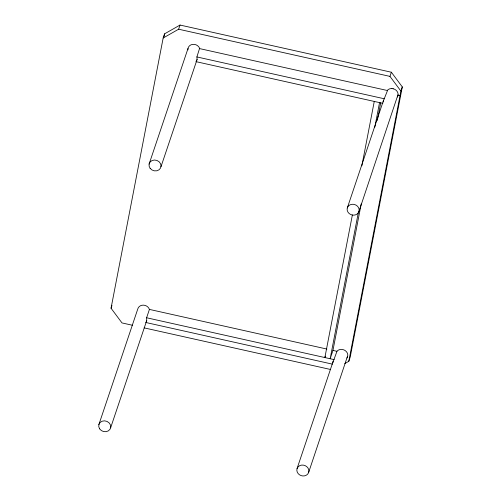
<?xml version="1.0" encoding="UTF-8"?>
<svg xmlns="http://www.w3.org/2000/svg" width="501" height="501" viewBox="0 0 501 501"><rect width="100%" height="100%" fill="white"/><g stroke="black" fill="none" stroke-linecap="round" stroke-linejoin="round"><path stroke-width="0.75" d="M160.965 166.802L197.1 59.437L196.893 56.939L199.611 48.29A6.093 5.386 18.6 0 0 192.628 44.382A6.093 5.386 18.6 0 0 187.944 49.875M110.596 427.91L146.73 320.546L146.624 317.766L149.417 309.405M358.985 211.447L359.173 210.051A6.093 5.386 18.6 0 0 354.627 204.54L353.067 204.264A6.087 5.379 18.6 0 0 347.13 208.873A6.087 5.379 18.6 0 0 352.153 214.998A6.087 5.379 18.6 0 0 358.966 211.441L398.101 94.363M308.641 472.399L308.873 471.009A6.087 5.379 18.6 0 0 303.462 465.141A6.087 5.379 18.6 0 0 296.943 469.093A6.087 5.379 18.6 0 0 301.22 475.637L302.761 475.95A6.087 5.379 18.6 0 0 308.647 472.399L347.807 355.322A6.1 5.392 18.6 0 0 344.156 350.005A6.1 5.392 18.6 0 0 337.574 350.656L336.954 351.307L333.791 360.019A6.062 5.361 18.6 0 0 332.946 362.668M132.671 325.312L121.993 322.926L111.047 308.228L163.163 38.013L164.56 33.849L180.034 25.05L391.362 72.225L402.303 86.924L350.193 357.138L348.79 361.302L344.757 363.594M163.971 36.924L164.56 33.849M352.378 214.929L324.873 357.557L325.337 356.167M361.841 165.85L374.266 101.44M358.547 211.503L330.153 358.735L332.952 350.412L361.202 203.951M374.817 127.154L379.545 102.617M377.322 120.365L380.722 102.73M348.79 361.302L400.906 91.082L402.303 86.924M163.163 38.013L178.638 29.215L180.034 25.05M149.079 164.146L188.013 48.459M111.047 308.228L111.986 305.453M98.841 424.673L137.775 308.985A6.093 5.386 18.6 0 1 143.436 305.147A6.093 5.386 18.6 0 1 149.411 309.405L326.909 349.065M400.906 91.082L389.96 76.39L391.362 72.225M347.299 207.959L383.428 100.595M383.24 101.991A6.062 5.361 18.6 0 1 384.017 99.317L387.755 89.923A6.1 5.392 18.6 0 1 392.001 88.577M297.037 468.642L333.171 361.277M197.1 59.437L195.985 61.642L382.852 103.356M146.179 321.842L146.73 320.546M392.001 88.577L393.561 88.852M178.638 29.215L389.96 76.39M199.692 48.616L387.26 90.487M397.976 95.334L399.998 95.785M196.893 56.939L384.461 98.81M332.952 350.412L336.954 351.307M146.624 317.766L334.154 359.63M145.672 322.456L332.464 364.152M144.119 327.867L330.265 369.419M393.548 88.846A6.1 5.392 18.6 0 1 398.095 94.363M397.919 95.76A6.1 5.392 18.6 0 1 397.337 97.037M347.575 356.743A6.1 5.392 18.6 0 1 346.949 358.002M150.106 168.286A6.087 5.379 18.6 0 0 160.489 168.123A6.087 5.379 18.6 0 0 154.465 160.019A6.087 5.379 18.6 0 0 150.106 168.286M99.618 428.837A6.087 5.379 18.6 0 0 110.045 429.2A6.087 5.379 18.6 0 0 104.502 420.84A6.087 5.379 18.6 0 0 99.618 428.837"/></g></svg>
